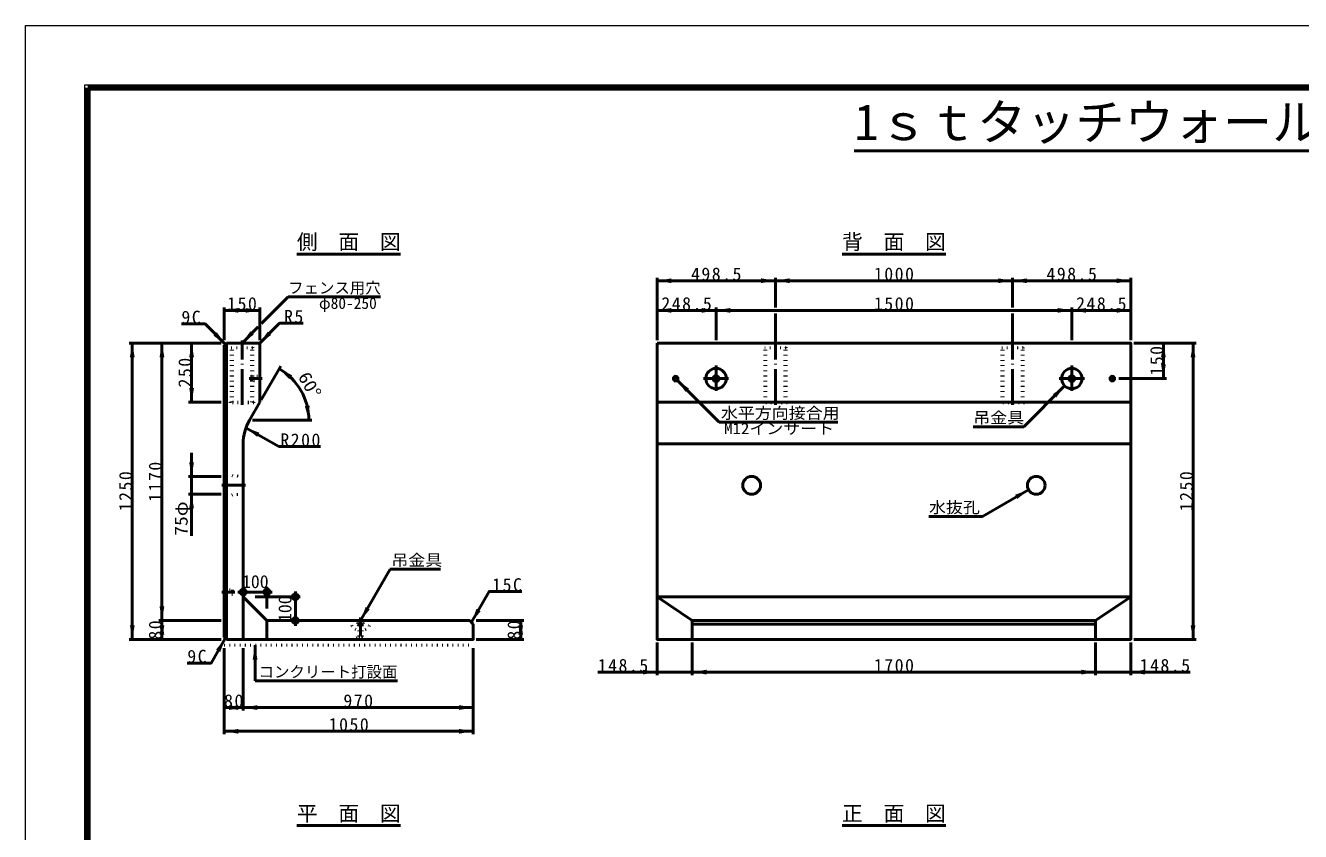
# Model space of a CAD drawing. Units: millimetres, scale not verified, with parts at other scales. Extents: x -2102 to 2102, y -1485 to 1485.
# Drawn here: x -2102 to 48, y 126 to 1485 of the extents above; entities that cross this region are included whole.
import ezdxf
from ezdxf.enums import TextEntityAlignment as Align

# ---------------------------------------------------------------- set-up
doc = ezdxf.new("R2010")
doc.units = ezdxf.units.MM
doc.header["$LTSCALE"] = 5
doc.linetypes.add('DOTTED', pattern=[1.75, 0.25, -1.5])
doc.linetypes.add('LONG_DASHED_DOTTED', pattern=[15.25, 12, -1.5, 0.25, -1.5])
doc.layers.add('0-0_V-nasSTD', color=7, linetype='Continuous', lineweight=50)
doc.styles.add('ＭＳ ゴシック', font='')
doc.styles.get('ＭＳ ゴシック').set_extended_font_data('MS Gothic')

msp = doc.modelspace()

# ---------------------------------------------------------------- linework, layer by layer
at = {"layer": '0-0_V-nasSTD', "lineweight": 100}
msp.add_line((-1997.5, 1380), (-1997.5, -1380), dxfattribs=at)
at = {"layer": '0-0_V-nasSTD'}
for p, q in [((-705.024, 1273.465), (705.024, 1273.465)), ((-1644.904, 1099.569), (-1469.904, 1099.569)), ((-725.504, 1099.569), (-550.504, 1099.569)), ((-1037.404, 1059.569), (-1037.404, 954.569)), ((-1037.404, 1054.569), (-838.004, 1054.569)), ((-838.004, 1059.569), (-838.004, 1009.569)), ((-838.004, 1054.569), (-438.004, 1054.569)), ((-438.004, 1059.569), (-438.004, 1009.569)), ((-438.004, 1054.569), (-238.604, 1054.569)), ((-238.604, 1059.569), (-238.604, 954.569)), ((-1704.575, 982.397), (-1659.622, 1027.351)), ((-1659.622, 1027.351), (-1503.622, 1027.351)), ((-1767.404, 1009.569), (-1767.404, 954.569)), ((-1707.404, 1004.569), (-1767.404, 1004.569)), ((-1707.404, 1009.569), (-1707.404, 954.569)), ((-1037.404, 1004.569), (-938.004, 1004.569)), ((-938.004, 1009.569), (-938.004, 954.569)), ((-938.004, 1004.569), (-338.004, 1004.569)), ((-838.004, 999.569), (-838.004, 954.569)), ((-438.004, 999.569), (-438.004, 954.569)), ((-338.004, 1009.569), (-338.004, 954.569)), ((-338.004, 1004.569), (-238.604, 1004.569)), ((-1710.232, 976.74), (-1737.404, 949.569)), ((-1772.404, 949.569), (-1927.404, 949.569)), ((-1922.404, 949.569), (-1922.404, 449.569)), ((-1872.404, 949.569), (-1872.404, 481.569)), ((-1822.404, 949.569), (-1822.404, 849.569)), ((-1763.804, 949.569), (-1767.404, 945.969)), ((-1763.804, 949.569), (-1763.804, 449.569)), ((-1709.404, 949.569), (-1763.804, 949.569)), ((-1707.404, 947.569), (-1707.404, 849.569)), ((-128.604, 949.569), (-233.604, 949.569)), ((-183.604, 949.569), (-183.604, 889.569)), ((-133.604, 949.569), (-133.604, 449.569)), ((-1767.404, 945.969), (-1767.404, 453.169)), ((-1672.186, 910.568), (-1704.886, 853.93)), ((-1003.517, 886.882), (-932.806, 816.171)), ((-178.604, 889.569), (-258.604, 889.569)), ((-350.166, 877.407), (-419.239, 808.333)), ((-1772.404, 849.569), (-1827.404, 849.569)), ((-1707.404, 849.569), (-1724.686, 819.635)), ((-238.604, 849.569), (-1037.404, 849.569)), ((-1719.686, 819.635), (-1619.686, 819.635)), ((-1730.666, 806.758), (-1675.24, 774.758)), ((-932.806, 816.171), (-732.806, 816.171)), ((-419.239, 808.333), (-504.239, 808.333)), ((-1735.404, 779.635), (-1735.404, 449.569)), ((-1675.24, 774.758), (-1605.24, 774.758)), ((-1037.404, 779.635), (-238.604, 779.635)), ((-1822.404, 764.569), (-1822.404, 724.569)), ((-1827.404, 724.569), (-1772.404, 724.569)), ((-1822.404, 724.569), (-1822.404, 694.569)), ((-1827.404, 694.569), (-1772.404, 694.569)), ((-1822.404, 694.569), (-1822.404, 624.569)), ((-410.994, 702.069), (-488.936, 657.069)), ((-578.936, 657.069), (-488.936, 657.069)), ((-1537.404, 481.569), (-1487.404, 568.171)), ((-1487.404, 568.171), (-1402.404, 568.171)), ((-1695.404, 538.569), (-1695.404, 501.569)), ((-1686.404, 529.569), (-1744.404, 529.569)), ((-1735.404, 521.569), (-1695.404, 481.569)), ((-1715.404, 521.569), (-1639.404, 521.569)), ((-1647.404, 530.569), (-1647.404, 472.569)), ((-1037.404, 521.569), (-238.604, 521.569)), ((-1037.404, 521.569), (-978.004, 481.569)), ((-298.004, 481.569), (-238.604, 521.569)), ((-1772.404, 481.569), (-1877.404, 481.569)), ((-1872.404, 481.569), (-1872.404, 449.569)), ((-1695.404, 481.569), (-1353.404, 481.569)), ((-1695.404, 449.569), (-1695.404, 481.569)), ((-1353.404, 481.569), (-1347.404, 475.569)), ((-1262.404, 481.569), (-1342.404, 481.569)), ((-1267.404, 481.569), (-1267.404, 449.569)), ((-978.004, 481.569), (-298.004, 481.569)), ((-978.004, 449.569), (-978.004, 481.569)), ((-978.004, 475.569), (-298.004, 475.569)), ((-298.004, 449.569), (-298.004, 481.569)), ((-1767.404, 453.169), (-1763.804, 449.569)), ((-1772.404, 449.569), (-1927.404, 449.569)), ((-1767.404, 289.769), (-1767.404, 434.769)), ((-1735.404, 329.769), (-1735.404, 434.769)), ((-1715.404, 379.769), (-1715.404, 439.769)), ((-1347.404, 289.769), (-1347.404, 434.769)), ((-1262.404, 449.569), (-1342.404, 449.569)), ((-1037.404, 444.569), (-1037.404, 389.569)), ((-978.004, 444.569), (-978.004, 389.569)), ((-298.004, 444.569), (-298.004, 389.569)), ((-238.604, 444.569), (-238.604, 389.569)), ((-128.604, 449.569), (-233.604, 449.569)), ((-1037.404, 394.569), (-1137.404, 394.569)), ((-978.004, 394.569), (-1037.404, 394.569)), ((-238.604, 394.569), (-138.604, 394.569)), ((-1715.404, 379.769), (-1475.404, 379.769)), ((-1347.404, 294.769), (-1767.404, 294.769)), ((-1644.904, 135.769), (-1469.904, 135.769)), ((-725.504, 135.769), (-550.504, 135.769))]:
    msp.add_line(p, q, dxfattribs=at)
at = {"layer": '0-0_V-nasSTD', "linetype": 'DOTTED'}
for p, q in [((-1758.404, 949.569), (-1755.404, 941.569)), ((-1719.404, 941.569), (-1716.404, 949.569)), ((-859.004, 949.569), (-856.004, 941.569)), ((-820.004, 941.569), (-817.004, 949.569)), ((-459.004, 949.569), (-456.004, 941.569)), ((-420.004, 941.569), (-417.004, 949.569)), ((-1755.404, 849.569), (-1755.404, 941.569)), ((-1719.404, 941.569), (-1755.404, 941.569)), ((-1753.404, 849.569), (-1753.404, 941.569)), ((-1721.404, 849.569), (-1721.404, 941.569)), ((-1719.404, 849.569), (-1719.404, 941.569)), ((-856.004, 849.569), (-856.004, 941.569)), ((-820.004, 941.569), (-856.004, 941.569)), ((-854.004, 849.569), (-854.004, 941.569)), ((-822.004, 849.569), (-822.004, 941.569)), ((-820.004, 849.569), (-820.004, 941.569)), ((-456.004, 849.569), (-456.004, 941.569)), ((-420.004, 941.569), (-456.004, 941.569)), ((-454.004, 849.569), (-454.004, 941.569)), ((-422.004, 849.569), (-422.004, 941.569)), ((-420.004, 849.569), (-420.004, 941.569)), ((-1721.404, 885.569), (-1721.404, 893.569)), ((-1721.404, 893.569), (-1707.404, 893.569)), ((-1707.404, 885.569), (-1721.404, 885.569)), ((-1717.404, 849.569), (-1757.404, 849.569)), ((-1757.404, 848.769), (-1757.404, 849.569)), ((-1717.404, 848.769), (-1757.404, 848.769)), ((-1717.404, 848.769), (-1717.404, 849.569)), ((-818.004, 849.569), (-858.004, 849.569)), ((-858.004, 848.769), (-858.004, 849.569)), ((-818.004, 848.769), (-858.004, 848.769)), ((-822.004, 849.569), (-854.004, 849.569)), ((-818.004, 848.769), (-818.004, 849.569)), ((-418.004, 849.569), (-458.004, 849.569)), ((-458.004, 848.769), (-458.004, 849.569)), ((-418.004, 848.769), (-458.004, 848.769)), ((-422.004, 849.569), (-454.004, 849.569)), ((-422.004, 849.569), (-454.004, 849.569)), ((-418.004, 848.769), (-418.004, 849.569)), ((-1735.404, 724.569), (-1763.404, 726.569)), ((-1763.404, 692.569), (-1767.404, 688.969)), ((-1763.404, 692.569), (-1735.404, 694.569)), ((-1767.404, 533.569), (-1753.404, 533.569)), ((-1753.404, 525.569), (-1767.404, 525.569)), ((-1753.404, 533.569), (-1753.404, 525.569)), ((-1542.404, 477.569), (-1532.404, 477.569)), ((-1542.404, 477.569), (-1542.404, 474.769)), ((-1542.404, 474.769), (-1540.204, 473.569)), ((-1542.404, 474.769), (-1532.404, 474.769)), ((-1540.204, 473.569), (-1540.204, 453.569)), ((-1540.204, 473.569), (-1534.604, 473.569)), ((-1534.604, 473.569), (-1532.404, 474.769)), ((-1534.604, 473.569), (-1534.604, 453.569)), ((-1532.404, 477.569), (-1532.404, 474.769)), ((-1544.404, 451.569), (-1540.204, 453.569)), ((-1544.404, 451.569), (-1544.404, 450.369)), ((-1544.404, 451.569), (-1530.404, 451.569)), ((-1540.204, 453.569), (-1534.604, 453.569)), ((-1534.604, 453.569), (-1530.404, 451.569)), ((-1530.404, 451.569), (-1530.404, 450.369)), ((-1767.404, 439.769), (-1347.404, 439.769)), ((-1544.404, 450.369), (-1530.404, 450.369))]:
    msp.add_line(p, q, dxfattribs=at)
at = {"layer": '0-0_V-nasSTD', "linetype": 'LONG_DASHED_DOTTED'}
for p, q in [((-1737.404, 845.569), (-1737.404, 953.569)), ((-838.004, 845.569), (-838.004, 953.569)), ((-438.004, 845.569), (-438.004, 953.569)), ((-938.004, 911.369), (-938.004, 868.969)), ((-338.004, 911.369), (-338.004, 868.969)), ((-1725.404, 889.569), (-1703.404, 889.569)), ((-1012.204, 889.569), (-1000.204, 889.569)), ((-1006.204, 883.569), (-1006.204, 895.569)), ((-959.204, 889.569), (-916.804, 889.569)), ((-359.204, 889.569), (-316.804, 889.569)), ((-275.804, 889.569), (-263.804, 889.569)), ((-269.804, 883.569), (-269.804, 895.569)), ((-1731.404, 709.569), (-1771.404, 709.569)), ((-1749.404, 529.569), (-1771.404, 529.569)), ((-1537.404, 486.569), (-1537.404, 456.569))]:
    msp.add_line(p, q, dxfattribs=at)
at = {"layer": '0-0_V-nasSTD', "lineweight": 18}
for points in [[(-2102.5, -1485), (-2102.5, 1485), (2102.5, 1485), (2102.5, -1485)], [(-2002.5, -1385), (-2002.5, 1385), (2002.5, 1385), (2002.5, -1385)]]:
    msp.add_lwpolyline(points, close=True, dxfattribs=at)
at = {"layer": '0-0_V-nasSTD', "lineweight": 100}
msp.add_lwpolyline([(1997.5, -1380), (1997.5, 1380), (-1997.5, 1380)], dxfattribs=at)
at = {"layer": '0-0_V-nasSTD'}
for points in [[(-1765.604, 947.769), (-1799.545, 981.71), (-1839.545, 981.71)], [(-1707.99, 948.983), (-1674.048, 982.924), (-1634.048, 982.924)], [(-1350.404, 478.569), (-1320.404, 530.53), (-1265.404, 530.53)], [(-1763.804, 449.569), (-1347.404, 449.569), (-1347.404, 475.569)], [(-1765.604, 451.369), (-1789.604, 409.8), (-1829.604, 409.8)], [(-978.004, 394.569), (-298.004, 394.569), (-238.604, 394.569)], [(-1347.404, 334.769), (-1735.404, 334.769), (-1767.404, 334.769)]]:
    msp.add_lwpolyline(points, dxfattribs=at)
msp.add_lwpolyline([(-1037.404, 949.569), (-1037.404, 449.569), (-238.604, 449.569), (-238.604, 949.569)], close=True, dxfattribs=at)
at = {"layer": '0-0_V-nasSTD', "linetype": 'DOTTED'}
msp.add_lwpolyline([(-1763.404, 692.569), (-1763.404, 726.569), (-1767.404, 730.169)], dxfattribs=at)
at = {"layer": '0-0_V-nasSTD'}
for centre, radius in [((-938.004, 889.569), 17.2), ((-338.004, 889.569), 17.2), ((-1006.204, 889.569), 3.8), ((-1006.204, 889.569), 2.4), ((-1006.204, 889.569), 2), ((-938.004, 889.569), 5), ((-338.004, 889.569), 5), ((-269.804, 889.569), 3.8), ((-269.804, 889.569), 2.4), ((-269.804, 889.569), 2), ((-878.004, 709.569), 15), ((-398.004, 709.569), 15), ((-1735.404, 529.569), 5), ((-1695.404, 529.569), 5), ((-1647.404, 521.569), 5), ((-1647.404, 481.569), 5)]:
    msp.add_circle(centre, radius, dxfattribs=at)
for centre, radius, start, end in [((-1709.404, 947.569), 2, 0, 90), ((-1724.686, 819.635), 100, 0, 60), ((-1655.404, 779.635), 80, 150, 180)]:
    msp.add_arc(centre, radius, start, end, dxfattribs=at)
at = {"layer": '0-0_V-nasSTD', "linetype": 'DOTTED'}
msp.add_arc((-1537.404, 481.569), 17.2, 180, 0, dxfattribs=at)
at = {"layer": '0-0_V-nasSTD'}
for points in [[(-1037.404, 1054.569), (-1013.404, 1054.569), (-1013.404, 1058.569)], [(-1037.404, 1054.569), (-1013.404, 1050.569), (-1013.404, 1054.569)], [(-862.004, 1054.569), (-862.004, 1058.569), (-838.004, 1054.569)], [(-862.004, 1050.569), (-862.004, 1054.569), (-838.004, 1054.569)], [(-838.004, 1054.569), (-814.004, 1054.569), (-814.004, 1058.569)], [(-838.004, 1054.569), (-814.004, 1050.569), (-814.004, 1054.569)], [(-462.004, 1054.569), (-462.004, 1058.569), (-438.004, 1054.569)], [(-462.004, 1050.569), (-462.004, 1054.569), (-438.004, 1054.569)], [(-438.004, 1054.569), (-414.004, 1054.569), (-414.004, 1058.569)], [(-438.004, 1054.569), (-414.004, 1050.569), (-414.004, 1054.569)], [(-262.604, 1054.569), (-262.604, 1058.569), (-238.604, 1054.569)], [(-262.604, 1050.569), (-262.604, 1054.569), (-238.604, 1054.569)], [(-1767.404, 1004.569), (-1743.404, 1004.569), (-1743.404, 1008.569)], [(-1767.404, 1004.569), (-1743.404, 1000.569), (-1743.404, 1004.569)], [(-1731.404, 1004.569), (-1731.404, 1008.569), (-1707.404, 1004.569)], [(-1731.404, 1000.569), (-1731.404, 1004.569), (-1707.404, 1004.569)], [(-1037.404, 1004.569), (-1013.404, 1004.569), (-1013.404, 1008.569)], [(-1037.404, 1004.569), (-1013.404, 1000.569), (-1013.404, 1004.569)], [(-962.004, 1004.569), (-962.004, 1008.569), (-938.004, 1004.569)], [(-962.004, 1000.569), (-962.004, 1004.569), (-938.004, 1004.569)], [(-938.004, 1004.569), (-914.004, 1004.569), (-914.004, 1008.569)], [(-938.004, 1004.569), (-914.004, 1000.569), (-914.004, 1004.569)], [(-362.004, 1004.569), (-362.004, 1008.569), (-338.004, 1004.569)], [(-362.004, 1000.569), (-362.004, 1004.569), (-338.004, 1004.569)], [(-338.004, 1004.569), (-314.004, 1004.569), (-314.004, 1008.569)], [(-338.004, 1004.569), (-314.004, 1000.569), (-314.004, 1004.569)], [(-262.604, 1004.569), (-262.604, 1008.569), (-238.604, 1004.569)], [(-262.604, 1000.569), (-262.604, 1004.569), (-238.604, 1004.569)], [(-1782.574, 964.739), (-1779.746, 967.568), (-1765.604, 947.769)], [(-1737.404, 949.569), (-1723.262, 969.368), (-1720.433, 966.539)], [(-1707.99, 948.983), (-1693.847, 968.782), (-1691.019, 965.954)], [(-1926.404, 925.569), (-1922.404, 925.569), (-1922.404, 949.569)], [(-1922.404, 925.569), (-1922.404, 949.569), (-1918.404, 925.569)], [(-1876.404, 925.569), (-1872.404, 925.569), (-1872.404, 949.569)], [(-1872.404, 925.569), (-1872.404, 949.569), (-1868.404, 925.569)], [(-1826.404, 925.569), (-1822.404, 925.569), (-1822.404, 949.569)], [(-1822.404, 925.569), (-1822.404, 949.569), (-1818.404, 925.569)], [(-1785.403, 961.911), (-1782.574, 964.739), (-1765.604, 947.769)], [(-1737.404, 949.569), (-1720.433, 966.539), (-1717.605, 963.711)], [(-1707.99, 948.983), (-1691.019, 965.954), (-1688.191, 963.125)], [(-187.604, 925.569), (-183.604, 925.569), (-183.604, 949.569)], [(-183.604, 925.569), (-183.604, 949.569), (-179.604, 925.569)], [(-137.604, 925.569), (-133.604, 925.569), (-133.604, 949.569)], [(-133.604, 925.569), (-133.604, 949.569), (-129.604, 925.569)], [(-1674.686, 906.238), (-1657.782, 888.738), (-1655.401, 891.952)], [(-1674.686, 906.238), (-1655.401, 891.952), (-1653.02, 895.166)], [(-187.604, 913.569), (-183.604, 889.569), (-183.604, 913.569)], [(-183.604, 889.569), (-183.604, 913.569), (-179.604, 913.569)], [(-1003.517, 886.882), (-989.375, 867.083), (-986.546, 869.911)], [(-1003.517, 886.882), (-986.546, 869.911), (-983.718, 872.74)], [(-1826.404, 873.569), (-1822.404, 849.569), (-1822.404, 873.569)], [(-1822.404, 849.569), (-1822.404, 873.569), (-1818.404, 873.569)], [(-369.965, 863.264), (-367.137, 860.436), (-350.166, 877.407)], [(-367.137, 860.436), (-364.308, 857.608), (-350.166, 877.407)], [(-1631.389, 843.025), (-1627.415, 843.48), (-1624.686, 819.635)], [(-1627.415, 843.48), (-1624.686, 819.635), (-1623.441, 843.935)], [(-1730.666, 806.758), (-1711.881, 791.294), (-1709.881, 794.758)], [(-1730.666, 806.758), (-1709.881, 794.758), (-1707.881, 798.222)], [(-1826.404, 748.569), (-1822.404, 724.569), (-1822.404, 748.569)], [(-1822.404, 724.569), (-1822.404, 748.569), (-1818.404, 748.569)], [(-1826.404, 670.569), (-1822.404, 670.569), (-1822.404, 694.569)], [(-1822.404, 670.569), (-1822.404, 694.569), (-1818.404, 670.569)], [(-433.779, 693.533), (-431.779, 690.069), (-410.994, 702.069)], [(-431.779, 690.069), (-429.779, 686.605), (-410.994, 702.069)], [(-1876.404, 505.569), (-1872.404, 481.569), (-1872.404, 505.569)], [(-1872.404, 481.569), (-1872.404, 505.569), (-1868.404, 505.569)], [(-1537.404, 481.569), (-1528.868, 504.353), (-1525.404, 502.353)], [(-1537.404, 481.569), (-1525.404, 502.353), (-1521.94, 500.353)], [(-1350.404, 478.569), (-1341.868, 501.353), (-1338.404, 499.353)], [(-1350.404, 478.569), (-1338.404, 499.353), (-1334.94, 497.353)], [(-1926.404, 473.569), (-1922.404, 449.569), (-1922.404, 473.569)], [(-1922.404, 449.569), (-1922.404, 473.569), (-1918.404, 473.569)], [(-1876.404, 457.569), (-1872.404, 457.569), (-1872.404, 481.569)], [(-1876.404, 473.569), (-1872.404, 449.569), (-1872.404, 473.569)], [(-1872.404, 457.569), (-1872.404, 481.569), (-1868.404, 457.569)], [(-1872.404, 449.569), (-1872.404, 473.569), (-1868.404, 473.569)], [(-1271.404, 457.569), (-1267.404, 457.569), (-1267.404, 481.569)], [(-1271.404, 473.569), (-1267.404, 449.569), (-1267.404, 473.569)], [(-1267.404, 457.569), (-1267.404, 481.569), (-1263.404, 457.569)], [(-1267.404, 449.569), (-1267.404, 473.569), (-1263.404, 473.569)], [(-137.604, 473.569), (-133.604, 449.569), (-133.604, 473.569)], [(-133.604, 449.569), (-133.604, 473.569), (-129.604, 473.569)], [(-1781.068, 432.584), (-1777.604, 430.584), (-1765.604, 451.369)], [(-1777.604, 430.584), (-1774.14, 428.584), (-1765.604, 451.369)], [(-1719.404, 415.769), (-1715.404, 415.769), (-1715.404, 439.769)], [(-1715.404, 415.769), (-1715.404, 439.769), (-1711.404, 415.769)], [(-1061.404, 394.569), (-1061.404, 398.569), (-1037.404, 394.569)], [(-1061.404, 390.569), (-1061.404, 394.569), (-1037.404, 394.569)], [(-978.004, 394.569), (-954.004, 394.569), (-954.004, 398.569)], [(-978.004, 394.569), (-954.004, 390.569), (-954.004, 394.569)], [(-322.004, 394.569), (-322.004, 398.569), (-298.004, 394.569)], [(-322.004, 390.569), (-322.004, 394.569), (-298.004, 394.569)], [(-238.604, 394.569), (-214.604, 394.569), (-214.604, 398.569)], [(-238.604, 394.569), (-214.604, 390.569), (-214.604, 394.569)], [(-1767.404, 334.769), (-1743.404, 334.769), (-1743.404, 338.769)], [(-1767.404, 334.769), (-1743.404, 330.769), (-1743.404, 334.769)], [(-1759.404, 334.769), (-1759.404, 338.769), (-1735.404, 334.769)], [(-1759.404, 330.769), (-1759.404, 334.769), (-1735.404, 334.769)], [(-1735.404, 334.769), (-1711.404, 334.769), (-1711.404, 338.769)], [(-1735.404, 334.769), (-1711.404, 330.769), (-1711.404, 334.769)], [(-1371.404, 334.769), (-1371.404, 338.769), (-1347.404, 334.769)], [(-1371.404, 330.769), (-1371.404, 334.769), (-1347.404, 334.769)], [(-1767.404, 294.769), (-1743.404, 294.769), (-1743.404, 298.769)], [(-1767.404, 294.769), (-1743.404, 290.769), (-1743.404, 294.769)], [(-1371.404, 294.769), (-1371.404, 298.769), (-1347.404, 294.769)], [(-1371.404, 290.769), (-1371.404, 294.769), (-1347.404, 294.769)]]:
    msp.add_solid(points, dxfattribs=at)

# ---------------------------------------------------------------- texts
at = {"layer": '0-0_V-nasSTD', "style": 'ＭＳ ゴシック'}
for s, height, p in [('1ｓｔタッチウォール(Ｆ型)  Ｈ=1250', 60.81, (-705.024, 1273.465)), ('側\u3000面\u3000図', 25.66, (-1644.904, 1099.569)), ('背\u3000面\u3000図', 25.66, (-725.504, 1099.569)), ('フェンス用穴', 19.06, (-1659.622, 1027.351)), ('φ80-250', 19.06, (-1607.622, 1001.351)), ('100', 21.99, (-1737.404, 529.569)), ('コンクリート打設面', 19.06, (-1709.375, 379.769)), ('平\u3000面\u3000図', 25.66, (-1644.904, 135.769)), ('正\u3000面\u3000図', 25.66, (-725.504, 135.769))]:
    msp.add_text(s, height=height, dxfattribs=at).set_placement(p, align=Align.BOTTOM_LEFT)
at = {"layer": '0-0_V-nasSTD', "style": 'ＭＳ ゴシック', "width": 1.1}
for s, rotation, p in [('60°', 300, (-1649.583, 889.554)), ('75φ', 90, (-1822.404, 624.569))]:
    msp.add_text(s, height=21.99, rotation=rotation, dxfattribs=at).set_placement(p, align=Align.BOTTOM_LEFT)
for s, p in [('水平方向接合用', (-929.806, 816.171)), ('吊金具', (-504.239, 808.333)), ('M12インサート', (-924.556, 790.171)), ('水抜孔', (-578.936, 657.069)), ('吊金具', (-1485.404, 568.171))]:
    msp.add_text(s, height=19.06, dxfattribs=at).set_placement(p, align=Align.BOTTOM_LEFT)
at = {"layer": '0-0_V-nasSTD', "style": 'ＭＳ ゴシック'}
msp.add_text('100', height=21.99, rotation=90, dxfattribs=at).set_placement((-1647.404, 479.069), align=Align.BOTTOM_LEFT)
at = {"layer": '0-0_V-nasSTD', "char_height": 21.99, "attachment_point": 7, "style": 'ＭＳ ゴシック'}
for s, insert in [('\\T1.17;498.5', (-980.204, 1054.569)), ('\\T1.17;1000', (-671.754, 1054.569)), ('\\T1.17;498.5', (-380.804, 1054.569)), ('\\T1.17;150', (-1762.404, 1004.569)), ('\\T1.17;248.5', (-1030.204, 1004.569)), ('\\T1.17;1500', (-671.754, 1004.569)), ('\\T1.17;248.5', (-330.804, 1004.569)), ('\\T1.17;9C', (-1839.545, 981.71)), ('\\T1.17;R5', (-1666.548, 982.924)), ('\\T1.17;R200', (-1672.74, 774.758)), ('\\T1.17;15C', (-1315.404, 530.53)), ('\\T1.17;9C', (-1829.604, 409.8)), ('\\T1.17;148.5', (-1137.404, 394.569)), ('\\T1.17;1700', (-671.754, 394.569)), ('\\T1.17;148.5', (-223.604, 394.569)), ('\\T1.17;80', (-1767.654, 334.769)), ('\\T1.17;970', (-1566.404, 334.769)), ('\\T1.17;1050', (-1591.154, 294.769))]:
    msp.add_mtext(s, dxfattribs=dict(at, insert=insert))
at = {"layer": '0-0_V-nasSTD', "char_height": 21.99, "attachment_point": 7, "rotation": 90, "style": 'ＭＳ ゴシック'}
for s, insert in [('\\T1.17;150', (-183.604, 894.569)), ('\\T1.17;250', (-1822.404, 874.569)), ('\\T1.17;1250', (-1922.404, 665.819)), ('\\T1.17;1170', (-1872.404, 681.819)), ('\\T1.17;1250', (-133.604, 665.819)), ('\\T1.17;80', (-1872.404, 449.318)), ('\\T1.17;80', (-1267.404, 449.318))]:
    msp.add_mtext(s, dxfattribs=dict(at, insert=insert))

doc.saveas('drawing.dxf')
